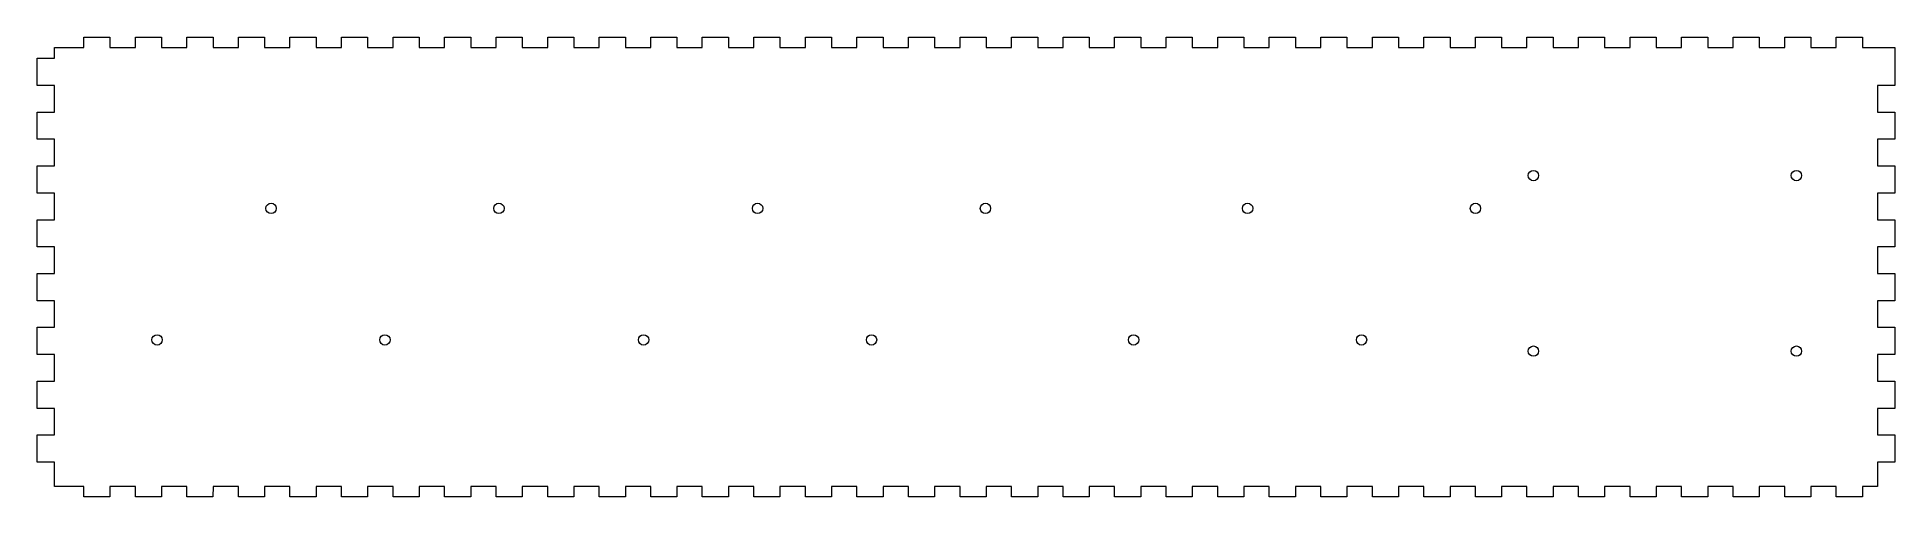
# Model space of a CAD drawing. Header units: millimetres. Extents: x -538 to 0, y -2 to 131.
import ezdxf

# ---------------------------------------------------------------- set-up
doc = ezdxf.new("R2010")
doc.units = ezdxf.units.MM

msp = doc.modelspace()

# ---------------------------------------------------------------- linework, layer by layer
at = {"color": 7, "linetype": 'Continuous', "lineweight": 15}
for p, q in [((-524.841634, 127.748999), (-524.841634, 130.749021)), ((-524.841634, 130.749021), (-517.27314, 130.749021)), ((-517.27314, 130.749021), (-517.27314, 127.748999)), ((-509.904684, 127.748999), (-509.904684, 130.749021)), ((-509.904684, 130.749021), (-502.33619, 130.749021)), ((-502.33619, 130.749021), (-502.33619, 127.748999)), ((-494.967706, 127.748999), (-494.967706, 130.749021)), ((-494.967706, 130.749021), (-487.399212, 130.749021)), ((-487.399212, 130.749021), (-487.399212, 127.748999)), ((-480.030757, 127.748999), (-480.030757, 130.749021)), ((-480.030757, 130.749021), (-472.462262, 130.749021)), ((-472.462262, 130.749021), (-472.462262, 127.748999)), ((-465.093779, 127.748999), (-465.093779, 130.749021)), ((-465.093779, 130.749021), (-457.525651, 130.749021)), ((-457.525651, 130.749021), (-457.525651, 127.748999)), ((-450.157167, 127.748999), (-450.157167, 130.749021)), ((-450.157167, 130.749021), (-442.588673, 130.749021)), ((-442.588673, 130.749021), (-442.588673, 127.748999)), ((-435.220218, 127.748999), (-435.220218, 130.749021)), ((-435.220218, 130.749021), (-427.651723, 130.749021)), ((-427.651723, 130.749021), (-427.651723, 127.748999)), ((-420.28324, 127.748999), (-420.28324, 130.749021)), ((-420.28324, 130.749021), (-412.714745, 130.749021)), ((-412.714745, 130.749021), (-412.714745, 127.748999)), ((-405.34629, 127.748999), (-405.34629, 130.749021)), ((-405.34629, 130.749021), (-397.777795, 130.749021)), ((-397.777795, 130.749021), (-397.777795, 127.748999)), ((-390.409312, 127.748999), (-390.409312, 130.749021)), ((-390.409312, 130.749021), (-382.840817, 130.749021)), ((-382.840817, 130.749021), (-382.840817, 127.748999)), ((-375.472701, 127.748999), (-375.472701, 130.749021)), ((-375.472701, 130.749021), (-367.904206, 130.749021)), ((-367.904206, 130.749021), (-367.904206, 127.748999)), ((-360.535751, 127.748999), (-360.535751, 130.749021)), ((-360.535751, 130.749021), (-352.967257, 130.749021)), ((-352.967257, 130.749021), (-352.967257, 127.748999)), ((-345.598773, 127.748999), (-345.598773, 130.749021)), ((-345.598773, 130.749021), (-338.030279, 130.749021)), ((-338.030279, 130.749021), (-338.030279, 127.748999)), ((-330.661823, 127.748999), (-330.661823, 130.749021)), ((-330.661823, 130.749021), (-323.093329, 130.749021)), ((-323.093329, 130.749021), (-323.093329, 127.748999)), ((-315.724845, 127.748999), (-315.724845, 130.749021)), ((-315.724845, 130.749021), (-308.156351, 130.749021)), ((-308.156351, 130.749021), (-308.156351, 127.748999)), ((-300.787895, 127.748999), (-300.787895, 130.749021)), ((-300.787895, 130.749021), (-293.21974, 130.749021)), ((-293.21974, 130.749021), (-293.21974, 127.748999)), ((-285.851284, 127.748999), (-285.851284, 130.749021)), ((-285.851284, 130.749021), (-278.28279, 130.749021)), ((-278.28279, 130.749021), (-278.28279, 127.748999)), ((-270.914306, 127.748999), (-270.914306, 130.749021)), ((-270.914306, 130.749021), (-263.345812, 130.749021)), ((-263.345812, 130.749021), (-263.345812, 127.748999)), ((-255.977357, 127.748999), (-255.977357, 130.749021)), ((-255.977357, 130.749021), (-248.408862, 130.749021)), ((-248.408862, 130.749021), (-248.408862, 127.748999)), ((-241.040379, 127.748999), (-241.040379, 130.749021)), ((-241.040379, 130.749021), (-233.471884, 130.749021)), ((-233.471884, 130.749021), (-233.471884, 127.748999)), ((-226.103429, 127.748999), (-226.103429, 130.749021)), ((-226.103429, 130.749021), (-218.534934, 130.749021)), ((-218.534934, 130.749021), (-218.534934, 127.748999)), ((-211.166451, 127.748999), (-211.166451, 130.749021)), ((-211.166451, 130.749021), (-203.598323, 130.749021)), ((-203.598323, 130.749021), (-203.598323, 127.748999)), ((-196.22984, 127.748999), (-196.22984, 130.749021)), ((-196.22984, 130.749021), (-188.661345, 130.749021)), ((-188.661345, 130.749021), (-188.661345, 127.748999)), ((-181.29289, 127.748999), (-181.29289, 130.749021)), ((-181.29289, 130.749021), (-173.724395, 130.749021)), ((-173.724395, 130.749021), (-173.724395, 127.748999)), ((-166.355912, 127.748999), (-166.355912, 130.749021)), ((-166.355912, 130.749021), (-158.787417, 130.749021)), ((-158.787417, 130.749021), (-158.787417, 127.748999)), ((-151.418962, 127.748999), (-151.418962, 130.749021)), ((-151.418962, 130.749021), (-143.850468, 130.749021)), ((-143.850468, 130.749021), (-143.850468, 127.748999)), ((-136.481984, 127.748999), (-136.481984, 130.749021)), ((-136.481984, 130.749021), (-128.913851, 130.749021)), ((-128.913851, 130.749021), (-128.913851, 127.748999)), ((-121.545381, 127.748999), (-121.545381, 130.749021)), ((-121.545381, 130.749021), (-113.976887, 130.749021)), ((-113.976887, 130.749021), (-113.976887, 127.748999)), ((-106.608418, 127.748999), (-106.608418, 130.749021)), ((-106.608418, 130.749021), (-99.039923, 130.749021)), ((-99.039923, 130.749021), (-99.039923, 127.748999)), ((-91.671454, 127.748999), (-91.671454, 130.749021)), ((-91.671454, 130.749021), (-84.102959, 130.749021)), ((-84.102959, 130.749021), (-84.102959, 127.748999)), ((-76.734526, 127.748999), (-76.734526, 130.749021)), ((-76.734526, 130.749021), (-69.166066, 130.749021)), ((-69.166066, 130.749021), (-69.166066, 127.748999)), ((-61.79763, 127.748999), (-61.79763, 130.749021)), ((-61.79763, 130.749021), (-54.229173, 130.749021)), ((-54.229173, 130.749021), (-54.229173, 127.748999)), ((-46.860703, 127.748999), (-46.860703, 130.749021)), ((-46.860703, 130.749021), (-39.292279, 130.749021)), ((-39.292279, 130.749021), (-39.292279, 127.748999)), ((-31.92381, 127.748999), (-31.92381, 130.749021)), ((-31.92381, 130.749021), (-24.355349, 130.749021)), ((-24.355349, 130.749021), (-24.355349, 127.748999)), ((-16.986916, 127.748999), (-16.986916, 130.749021)), ((-16.986916, 130.749021), (-9.418456, 130.749021)), ((-9.418456, 130.749021), (-9.418456, 127.748999)), ((-538.359429, 116.781877), (-538.359429, 124.669342)), ((-538.359429, 124.669342), (-533.360201, 124.669342)), ((-533.360201, 124.669342), (-533.360201, 127.748999)), ((-533.360201, 127.748999), (-524.841634, 127.748999)), ((-517.27314, 127.748999), (-509.904684, 127.748999)), ((-502.33619, 127.748999), (-494.967706, 127.748999)), ((-487.399212, 127.748999), (-480.030757, 127.748999)), ((-472.462262, 127.748999), (-465.093779, 127.748999)), ((-457.525651, 127.748999), (-450.157167, 127.748999)), ((-442.588673, 127.748999), (-435.220218, 127.748999)), ((-427.651723, 127.748999), (-420.28324, 127.748999)), ((-412.714745, 127.748999), (-405.34629, 127.748999)), ((-397.777795, 127.748999), (-390.409312, 127.748999)), ((-382.840817, 127.748999), (-375.472701, 127.748999)), ((-367.904206, 127.748999), (-360.535751, 127.748999)), ((-352.967257, 127.748999), (-345.598773, 127.748999)), ((-338.030279, 127.748999), (-330.661823, 127.748999)), ((-323.093329, 127.748999), (-315.724845, 127.748999)), ((-308.156351, 127.748999), (-300.787895, 127.748999)), ((-293.21974, 127.748999), (-285.851284, 127.748999)), ((-278.28279, 127.748999), (-270.914306, 127.748999)), ((-263.345812, 127.748999), (-255.977357, 127.748999)), ((-248.408862, 127.748999), (-241.040379, 127.748999)), ((-233.471884, 127.748999), (-226.103429, 127.748999)), ((-218.534934, 127.748999), (-211.166451, 127.748999)), ((-203.598323, 127.748999), (-196.22984, 127.748999)), ((-188.661345, 127.748999), (-181.29289, 127.748999)), ((-173.724395, 127.748999), (-166.355912, 127.748999)), ((-158.787417, 127.748999), (-151.418962, 127.748999)), ((-143.850468, 127.748999), (-136.481984, 127.748999)), ((-128.913851, 127.748999), (-121.545381, 127.748999)), ((-113.976887, 127.748999), (-106.608418, 127.748999)), ((-99.039923, 127.748999), (-91.671454, 127.748999)), ((-84.102959, 127.748999), (-76.734526, 127.748999)), ((-69.166066, 127.748999), (-61.79763, 127.748999)), ((-54.229173, 127.748999), (-46.860703, 127.748999)), ((-39.292279, 127.748999), (-31.92381, 127.748999)), ((-24.355349, 127.748999), (-16.986916, 127.748999)), ((-9.418456, 127.748999), (0, 127.748999)), ((0, 127.748999), (0, 116.778442)), ((-533.360201, 116.781877), (-538.359429, 116.781877)), ((-533.360201, 109.094314), (-533.360201, 116.781877)), ((0, 116.778442), (-5.000021, 116.778442)), ((-5.000021, 116.778442), (-5.000021, 109.088253)), ((-538.359853, 101.206848), (-538.359853, 109.094314)), ((-538.359853, 109.094314), (-533.360201, 109.094314)), ((-5.000021, 109.088253), (0, 109.088253)), ((0, 109.088253), (0, 101.198094)), ((-533.360201, 101.206848), (-538.359853, 101.206848)), ((-533.360201, 93.505726), (-533.360201, 101.206848)), ((0, 101.198094), (-5.000021, 101.198094)), ((-5.000021, 101.198094), (-5.000021, 93.507905)), ((-538.359853, 85.615733), (-538.359853, 93.505726)), ((-538.359853, 93.505726), (-533.360201, 93.505726)), ((-5.000021, 93.507905), (0, 93.507905)), ((0, 93.507905), (0, 85.617711)), ((-533.360201, 85.615733), (-538.359853, 85.615733)), ((-533.360201, 77.925739), (-533.360201, 85.615733)), ((0, 85.617711), (-5.000021, 85.617711)), ((-5.000021, 85.617711), (-5.000021, 77.927525)), ((-538.359853, 70.035782), (-538.359853, 77.925739)), ((-538.359853, 77.925739), (-533.360201, 77.925739)), ((-5.000021, 77.927525), (0, 77.927525)), ((0, 77.927525), (0, 70.037365)), ((-533.360201, 70.035782), (-538.359853, 70.035782)), ((-533.360201, 62.345791), (-533.360201, 70.035782)), ((0, 70.037365), (-5.000021, 70.037365)), ((-5.000021, 70.037365), (-5.000021, 62.347188)), ((-538.359853, 54.455831), (-538.359853, 62.345791)), ((-538.359853, 62.345791), (-533.360201, 62.345791)), ((-5.000021, 62.347188), (0, 62.347179)), ((0, 62.347179), (0, 54.457019)), ((-533.360201, 54.455831), (-538.359853, 54.455831)), ((-533.360201, 46.765803), (-533.360201, 54.455831)), ((0, 54.457019), (-5.000021, 54.457019)), ((-5.000021, 54.457019), (-5.000021, 46.766797)), ((-538.359853, 38.875844), (-538.359853, 46.765803)), ((-538.359853, 46.765803), (-533.360201, 46.765803)), ((-5.000021, 46.766797), (0, 46.766797)), ((0, 46.766797), (0, 38.876637)), ((-533.360201, 38.875844), (-538.359853, 38.875844)), ((-533.360201, 31.185853), (-533.360201, 38.875844)), ((0, 38.876637), (-5.000021, 38.876637)), ((-5.000021, 38.876637), (-5.000021, 31.186448)), ((-538.359853, 23.295893), (-538.359853, 31.185853)), ((-538.359853, 31.185853), (-533.360201, 31.185853)), ((-5.000021, 31.186448), (0, 31.186448)), ((0, 31.186448), (0, 23.296288)), ((-533.360201, 23.295893), (-538.359853, 23.295893)), ((-533.360201, 15.605902), (-533.360201, 23.295893)), ((0, 23.296288), (-5.000021, 23.296288)), ((-5.000021, 23.296288), (-5.000021, 15.606102)), ((-538.359853, 7.715942), (-538.359853, 15.605902)), ((-538.359853, 15.605902), (-533.360201, 15.605902)), ((-5.000021, 15.606102), (0, 15.606102)), ((0, 15.606102), (0, 7.715942)), ((-533.360201, 7.715942), (-538.359853, 7.715942)), ((-533.360201, 0.710022), (-533.360201, 7.715942)), ((0, 7.715942), (-5.000021, 7.715942)), ((-5.000021, 7.715942), (-5.000021, 0.710022)), ((-524.841634, 0.710022), (-533.360201, 0.710022)), ((-524.841634, -2.29), (-524.841634, 0.710022)), ((-509.904684, 0.710022), (-517.27314, 0.710022)), ((-517.27314, 0.710022), (-517.27314, -2.29)), ((-509.904684, -2.29), (-509.904684, 0.710022)), ((-494.967706, 0.710022), (-502.33619, 0.710022)), ((-502.33619, 0.710022), (-502.33619, -2.29)), ((-494.967706, -2.29), (-494.967706, 0.710022)), ((-487.326794, 0.710022), (-487.47163, -2.29)), ((-480.030757, 0.710022), (-487.326794, 0.710022)), ((-480.030757, -2.29), (-480.030757, 0.710022)), ((-465.093779, 0.710022), (-472.462262, 0.710022)), ((-472.462262, 0.710022), (-472.462262, -2.29)), ((-465.093779, -2.29), (-465.093779, 0.710022)), ((-450.157167, 0.710022), (-457.525651, 0.710022)), ((-457.525651, 0.710022), (-457.525651, -2.29)), ((-450.157167, -2.29), (-450.157167, 0.710022)), ((-435.220218, 0.710022), (-442.588673, 0.710022)), ((-442.588673, 0.710022), (-442.588673, -2.29)), ((-435.220218, -2.29), (-435.220218, 0.710022)), ((-420.28324, 0.710022), (-427.651723, 0.710022)), ((-427.651723, 0.710022), (-427.651723, -2.29)), ((-420.28324, -2.29), (-420.28324, 0.710022)), ((-405.34629, 0.710022), (-412.714745, 0.710022)), ((-412.714745, 0.710022), (-412.714745, -2.29)), ((-405.34629, -2.29), (-405.34629, 0.710022)), ((-390.409312, 0.710022), (-397.777795, 0.710022)), ((-397.777795, 0.710022), (-397.777795, -2.29)), ((-390.409312, -2.29), (-390.409312, 0.710022)), ((-375.472701, 0.710022), (-382.840817, 0.710022)), ((-382.840817, 0.710022), (-382.840817, -2.29)), ((-375.472701, -2.29), (-375.472701, 0.710022)), ((-360.535751, 0.710022), (-367.904206, 0.710022)), ((-367.904206, 0.710022), (-367.904206, -2.29)), ((-360.535751, -2.29), (-360.535751, 0.710022)), ((-345.598773, 0.710022), (-352.967257, 0.710022)), ((-352.967257, 0.710022), (-352.967257, -2.29)), ((-345.598773, -2.29), (-345.598773, 0.710022)), ((-330.661823, 0.710022), (-338.030279, 0.710022)), ((-338.030279, 0.710022), (-338.030279, -2.29)), ((-330.661823, -2.29), (-330.661823, 0.710022)), ((-315.724845, 0.710022), (-323.093329, 0.710022)), ((-323.093329, 0.710022), (-323.093329, -2.29)), ((-315.724845, -2.29), (-315.724845, 0.710022)), ((-300.787895, 0.710022), (-308.156351, 0.710022)), ((-308.156351, 0.710022), (-308.156351, -2.29)), ((-300.787895, -2.29), (-300.787895, 0.710022)), ((-285.851284, 0.710022), (-293.21974, 0.710022)), ((-293.21974, 0.710022), (-293.21974, -2.29)), ((-285.851284, -2.29), (-285.851284, 0.710022)), ((-270.914306, 0.710022), (-278.28279, 0.710022)), ((-278.28279, 0.710022), (-278.28279, -2.29)), ((-270.914306, -2.29), (-270.914306, 0.710022)), ((-255.977357, 0.710022), (-263.345812, 0.710022)), ((-263.345812, 0.710022), (-263.345812, -2.29)), ((-255.977357, -2.29), (-255.977357, 0.710022)), ((-241.040379, 0.710022), (-248.408862, 0.710022)), ((-248.408862, 0.710022), (-248.408862, -2.29)), ((-241.040379, -2.29), (-241.040379, 0.710022)), ((-226.103429, 0.710022), (-233.471884, 0.710022)), ((-233.471884, 0.710022), (-233.471884, -2.29)), ((-226.103429, -2.29), (-226.103429, 0.710022)), ((-211.166451, 0.710022), (-218.534934, 0.710022)), ((-218.534934, 0.710022), (-218.534934, -2.29)), ((-211.166451, -2.29), (-211.166451, 0.710022)), ((-196.22984, 0.710022), (-203.598323, 0.710022)), ((-203.598323, 0.710022), (-203.598323, -2.29)), ((-196.22984, -2.29), (-196.22984, 0.710022)), ((-181.29289, 0.710022), (-188.661345, 0.710022)), ((-188.661345, 0.710022), (-188.661345, -2.29)), ((-181.29289, -2.29), (-181.29289, 0.710022)), ((-166.355912, 0.710022), (-173.724395, 0.710022)), ((-173.724395, 0.710022), (-173.724395, -2.29)), ((-166.355912, -2.29), (-166.355912, 0.710022)), ((-151.418962, 0.710022), (-158.787417, 0.710022)), ((-158.787417, 0.710022), (-158.787417, -2.29)), ((-151.418962, -2.29), (-151.418962, 0.710022)), ((-136.481984, 0.710022), (-143.850468, 0.710022)), ((-143.850468, 0.710022), (-143.850468, -2.29)), ((-136.481984, -2.29), (-136.481984, 0.710022)), ((-121.545381, 0.710022), (-128.913851, 0.710022)), ((-128.913851, 0.710022), (-128.913851, -2.29)), ((-121.545381, -2.29), (-121.545381, 0.710022)), ((-106.608418, 0.710022), (-113.976887, 0.710022)), ((-113.976887, 0.710022), (-113.976887, -2.29)), ((-106.608418, -2.29), (-106.608418, 0.710022)), ((-91.671454, 0.710022), (-99.039923, 0.710022)), ((-99.039923, 0.710022), (-99.039923, -2.29)), ((-91.671454, -2.29), (-91.671454, 0.710022)), ((-76.734526, 0.710022), (-84.102959, 0.710022)), ((-84.102959, 0.710022), (-84.102959, -2.29)), ((-76.734526, -2.29), (-76.734526, 0.710022)), ((-61.79763, 0.710022), (-69.166066, 0.710022)), ((-69.166066, 0.710022), (-69.166066, -2.29)), ((-61.79763, -2.29), (-61.79763, 0.710022)), ((-46.860703, 0.710022), (-54.229173, 0.710022)), ((-54.229173, 0.710022), (-54.229173, -2.29)), ((-46.860703, -2.29), (-46.860703, 0.710022)), ((-31.92381, 0.710022), (-39.292279, 0.710022)), ((-39.292279, 0.710022), (-39.292279, -2.29)), ((-31.92381, -2.29), (-31.92381, 0.710022)), ((-16.986916, 0.710022), (-24.355349, 0.710022)), ((-24.355349, 0.710022), (-24.355349, -2.29)), ((-16.986916, -2.29), (-16.986916, 0.710022)), ((-9.418456, 0.710022), (-9.418456, -2.29)), ((-5.000021, 0.710022), (-9.418456, 0.710022)), ((-517.27314, -2.29), (-524.841634, -2.29)), ((-502.33619, -2.29), (-509.904684, -2.29)), ((-487.47163, -2.29), (-494.967706, -2.29)), ((-472.462262, -2.29), (-480.030757, -2.29)), ((-457.525651, -2.29), (-465.093779, -2.29)), ((-442.588673, -2.29), (-450.157167, -2.29)), ((-427.651723, -2.29), (-435.220218, -2.29)), ((-412.714745, -2.29), (-420.28324, -2.29)), ((-397.777795, -2.29), (-405.34629, -2.29)), ((-382.840817, -2.29), (-390.409312, -2.29)), ((-367.904206, -2.29), (-375.472701, -2.29)), ((-352.967257, -2.29), (-360.535751, -2.29)), ((-338.030279, -2.29), (-345.598773, -2.29)), ((-323.093329, -2.29), (-330.661823, -2.29)), ((-308.156351, -2.29), (-315.724845, -2.29)), ((-293.21974, -2.29), (-300.787895, -2.29)), ((-278.28279, -2.29), (-285.851284, -2.29)), ((-263.345812, -2.29), (-270.914306, -2.29)), ((-248.408862, -2.29), (-255.977357, -2.29)), ((-233.471884, -2.29), (-241.040379, -2.29)), ((-218.534934, -2.29), (-226.103429, -2.29)), ((-203.598323, -2.29), (-211.166451, -2.29)), ((-188.661345, -2.29), (-196.22984, -2.29)), ((-173.724395, -2.29), (-181.29289, -2.29)), ((-158.787417, -2.29), (-166.355912, -2.29)), ((-143.850468, -2.29), (-151.418962, -2.29)), ((-128.913851, -2.29), (-136.481984, -2.29)), ((-113.976887, -2.29), (-121.545381, -2.29)), ((-99.039923, -2.29), (-106.608418, -2.29)), ((-84.102959, -2.29), (-91.671454, -2.29)), ((-69.166066, -2.29), (-76.734526, -2.29)), ((-54.229173, -2.29), (-61.79763, -2.29)), ((-39.292279, -2.29), (-46.860703, -2.29)), ((-24.355349, -2.29), (-31.92381, -2.29)), ((-9.418456, -2.29), (-16.986916, -2.29))]:
    msp.add_line(p, q, dxfattribs=at)
for points in [[(-106.239483, 90.679092), (-106.239483, 91.507767), (-105.568146, 92.179103), (-104.739471, 92.179103)], [(-104.739471, 92.179103), (-103.910796, 92.179103), (-103.23946, 91.507767), (-103.23946, 90.679092)], [(-30.039447, 90.679092), (-30.039447, 91.507767), (-29.368111, 92.179103), (-28.539436, 92.179103)], [(-28.539436, 92.179103), (-27.710761, 92.179103), (-27.039425, 91.507767), (-27.039425, 90.679092)], [(-104.739471, 89.179434), (-105.568146, 89.179434), (-106.239483, 89.85077), (-106.239483, 90.679092)], [(-103.23946, 90.679092), (-103.23946, 89.85077), (-103.910796, 89.179434), (-104.739471, 89.179434)], [(-28.539436, 89.179434), (-29.368111, 89.179434), (-30.039447, 89.85077), (-30.039447, 90.679092)], [(-27.039425, 90.679092), (-27.039425, 89.85077), (-27.710761, 89.179434), (-28.539436, 89.179434)], [(-472.079414, 81.209005), (-472.079414, 82.03768), (-471.408077, 82.709016), (-470.579402, 82.709016)], [(-470.579402, 79.708994), (-471.408077, 79.708994), (-472.079414, 80.380683), (-472.079414, 81.209005)], [(-470.579402, 82.709016), (-469.750727, 82.709016), (-469.079391, 82.03768), (-469.079391, 81.209005)], [(-469.079391, 81.209005), (-469.079391, 80.380683), (-469.750727, 79.708994), (-470.579402, 79.708994)], [(-406.039449, 81.209005), (-406.039449, 82.03768), (-405.368113, 82.709016), (-404.539438, 82.709016)], [(-404.539438, 79.708994), (-405.368113, 79.708994), (-406.039449, 80.380683), (-406.039449, 81.209005)], [(-404.539438, 82.709016), (-403.710763, 82.709016), (-403.039427, 82.03768), (-403.039427, 81.209005)], [(-403.039427, 81.209005), (-403.039427, 80.380683), (-403.710763, 79.708994), (-404.539438, 79.708994)], [(-331.079491, 81.209005), (-331.079491, 82.03768), (-330.408155, 82.709016), (-329.57948, 82.709016)], [(-329.57948, 79.708994), (-330.408155, 79.708994), (-331.079491, 80.380683), (-331.079491, 81.209005)], [(-329.57948, 82.709016), (-328.750805, 82.709016), (-328.079469, 82.03768), (-328.079469, 81.209005)], [(-328.079469, 81.209005), (-328.079469, 80.380683), (-328.750805, 79.708994), (-329.57948, 79.708994)], [(-265.039413, 81.209005), (-265.039413, 82.03768), (-264.368042, 82.709016), (-263.539402, 82.709016)], [(-263.539402, 79.708994), (-264.368042, 79.708994), (-265.039413, 80.380683), (-265.039413, 81.209005)], [(-263.539402, 82.709016), (-262.710798, 82.709016), (-262.039426, 82.03768), (-262.039426, 81.209005)], [(-262.039426, 81.209005), (-262.039426, 80.380683), (-262.710798, 79.708994), (-263.539402, 79.708994)], [(-189.07949, 81.209005), (-189.07949, 82.03768), (-188.408154, 82.709016), (-187.579479, 82.709016)], [(-187.579479, 79.708994), (-188.408154, 79.708994), (-189.07949, 80.380683), (-189.07949, 81.209005)], [(-187.579479, 82.709016), (-186.750804, 82.709016), (-186.079468, 82.03768), (-186.079468, 81.209005)], [(-186.079468, 81.209005), (-186.079468, 80.380683), (-186.750804, 79.708994), (-187.579479, 79.708994)], [(-123.039412, 81.209005), (-123.039412, 82.03768), (-122.368041, 82.709016), (-121.539401, 82.709016)], [(-121.539401, 79.708994), (-122.368041, 79.708994), (-123.039412, 80.380683), (-123.039412, 81.209005)], [(-121.539401, 82.709016), (-120.710797, 82.709016), (-120.039425, 82.03768), (-120.039425, 81.209005)], [(-120.039425, 81.209005), (-120.039425, 80.380683), (-120.710797, 79.708994), (-121.539401, 79.708994)], [(-505.099766, 43.109005), (-505.099766, 43.93768), (-504.427725, 44.609016), (-503.599755, 44.609016)], [(-503.599755, 41.608994), (-504.427725, 41.608994), (-505.099766, 42.280683), (-505.099766, 43.109005)], [(-503.599755, 44.609016), (-502.77108, 44.609016), (-502.099744, 43.93768), (-502.099744, 43.109005)], [(-502.099744, 43.109005), (-502.099744, 42.280683), (-502.77108, 41.608994), (-503.599755, 41.608994)], [(-439.059449, 43.109005), (-439.059449, 43.93768), (-438.388113, 44.609016), (-437.559438, 44.609016)], [(-437.559438, 41.608994), (-438.388113, 41.608994), (-439.059449, 42.280683), (-439.059449, 43.109005)], [(-437.559438, 44.609016), (-436.731115, 44.609016), (-436.059779, 43.93768), (-436.059779, 43.109005)], [(-436.059779, 43.109005), (-436.059779, 42.280683), (-436.731115, 41.608994), (-437.559438, 41.608994)], [(-364.099844, 43.109005), (-364.099844, 43.93768), (-363.427802, 44.609016), (-362.599833, 44.609016)], [(-362.599833, 41.608994), (-363.427802, 41.608994), (-364.099844, 42.280683), (-364.099844, 43.109005)], [(-362.599833, 44.609016), (-361.771158, 44.609016), (-361.099822, 43.93768), (-361.099822, 43.109005)], [(-361.099822, 43.109005), (-361.099822, 42.280683), (-361.771158, 41.608994), (-362.599833, 41.608994)], [(-298.059491, 43.109005), (-298.059491, 43.93768), (-297.388155, 44.609016), (-296.559476, 44.609016)], [(-296.559476, 41.608994), (-297.388155, 41.608994), (-298.059491, 42.280683), (-298.059491, 43.109005)], [(-296.559476, 44.609016), (-295.731154, 44.609016), (-295.059465, 43.93768), (-295.059465, 43.109005)], [(-295.059465, 43.109005), (-295.059465, 42.280683), (-295.731154, 41.608994), (-296.559476, 41.608994)], [(-222.099843, 43.109005), (-222.099843, 43.93768), (-221.427801, 44.609016), (-220.599832, 44.609016)], [(-220.599832, 41.608994), (-221.427801, 41.608994), (-222.099843, 42.280683), (-222.099843, 43.109005)], [(-220.599832, 44.609016), (-219.771157, 44.609016), (-219.09982, 43.93768), (-219.09982, 43.109005)], [(-219.09982, 43.109005), (-219.09982, 42.280683), (-219.771157, 41.608994), (-220.599832, 41.608994)], [(-156.05949, 43.109005), (-156.05949, 43.93768), (-155.388154, 44.609016), (-154.559475, 44.609016)], [(-154.559475, 41.608994), (-155.388154, 41.608994), (-156.05949, 42.280683), (-156.05949, 43.109005)], [(-154.559475, 44.609016), (-153.731153, 44.609016), (-153.059464, 43.93768), (-153.059464, 43.109005)], [(-153.059464, 43.109005), (-153.059464, 42.280683), (-153.731153, 41.608994), (-154.559475, 41.608994)], [(-106.239483, 39.877646), (-106.239483, 40.706673), (-105.568146, 41.380479), (-104.739471, 41.380479)], [(-104.739471, 38.37834), (-105.568146, 38.37834), (-106.239483, 39.048618), (-106.239483, 39.877646)], [(-104.739471, 41.380479), (-103.910796, 41.380479), (-103.23946, 40.706673), (-103.23946, 39.877646)], [(-103.23946, 39.877646), (-103.23946, 39.048618), (-103.910796, 38.37834), (-104.739471, 38.37834)], [(-30.039447, 39.877646), (-30.039447, 40.706673), (-29.368111, 41.380479), (-28.539436, 41.380479)], [(-28.539436, 38.37834), (-29.368111, 38.37834), (-30.039447, 39.048618), (-30.039447, 39.877646)], [(-28.539436, 41.380479), (-27.710761, 41.380479), (-27.039425, 40.706673), (-27.039425, 39.877646)], [(-27.039425, 39.877646), (-27.039425, 39.048618), (-27.710761, 38.37834), (-28.539436, 38.37834)]]:
    msp.add_open_spline(points, degree=3, dxfattribs=at)

doc.saveas('drawing.dxf')
